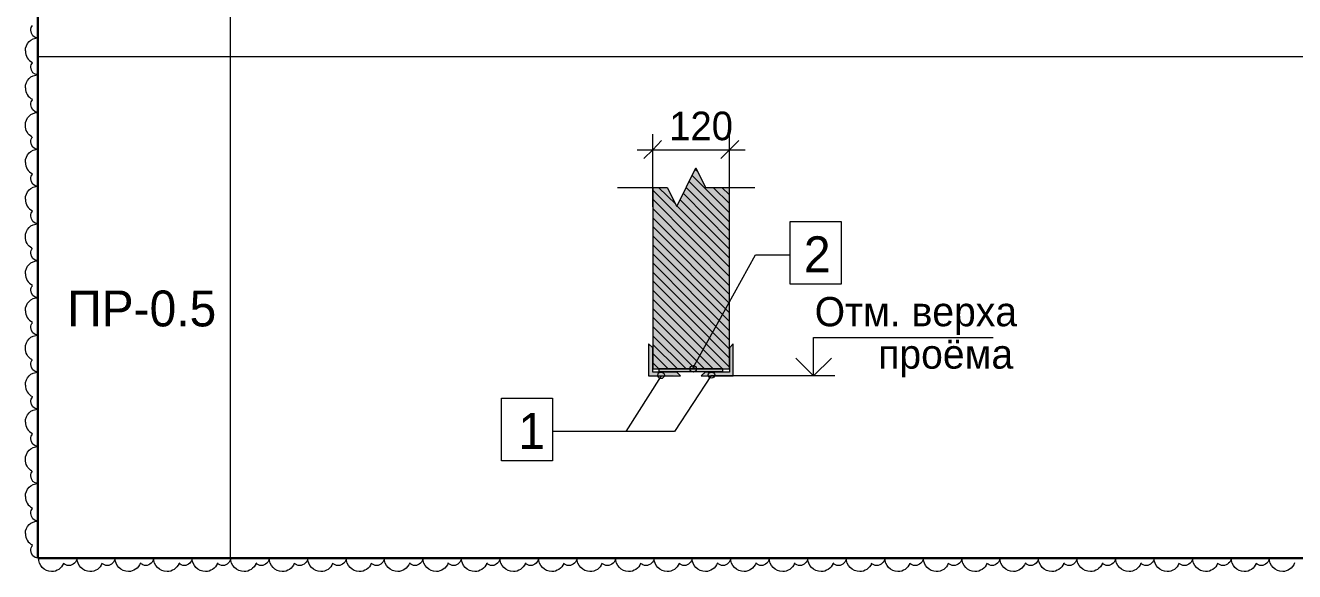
# Model space of a CAD drawing. Header units: millimetres. Extents: x -401725 to 250493, y 305116 to 802890.
# Drawn here: x -375128.088 to -375124.191, y 508964.129 to 508965.804 of the extents above; entities that cross this region are included whole.
import ezdxf

# ---------------------------------------------------------------- set-up
doc = ezdxf.new("R2010")
doc.units = ezdxf.units.MM
doc.layers.add('PDF _Геометрия', color=7, linetype='Continuous', true_color=0x1d1d1d)
doc.layers.add('PDF _Сплошная заливка', color=7, linetype='Continuous', true_color=0xffffff)
doc.layers.add('PDF _Текст', color=7, linetype='Continuous')

msp = doc.modelspace()

# ---------------------------------------------------------------- hatches: boundary and pattern name
at = {"layer": 'PDF _Сплошная заливка', "transparency": 33554559}
for color, points in [(256, [(-375125.9268361729, 508965.3081731132), (-375126.0001665223, 508965.3081731132), (-375126.0001665223, 508965.3115063108), (-375126.0018331212, 508965.3115063108), (-375126.0018331212, 508965.3148395086), (-375126.00349972, 508965.3148395086), (-375126.00349972, 508965.3181727062), (-375126.0051663189, 508965.3181727062), (-375126.0051663189, 508965.321505904), (-375126.0068329177, 508965.321505904), (-375126.0068329177, 508965.3248391016), (-375126.0084995166, 508965.3248391016), (-375126.0084995166, 508965.3281722993), (-375126.0101661154, 508965.3281722993), (-375126.0101661154, 508965.331505497), (-375126.0118327143, 508965.331505497), (-375126.0118327143, 508965.3348386947), (-375126.0134993132, 508965.3348386947), (-375126.0134993132, 508965.3381718925), (-375126.015165912, 508965.3381718925), (-375126.015165912, 508965.3415050901), (-375126.0168325108, 508965.3415050901), (-375126.0168325108, 508965.3448382879), (-375126.0184991097, 508965.3448382879), (-375126.0184991097, 508965.3481714855), (-375126.0201657086, 508965.3481714855), (-375126.0201657086, 508965.3515046833), (-375126.0218323074, 508965.3515046833), (-375126.0218323074, 508965.3548378809), (-375126.0234989062, 508965.3548378809), (-375126.0234989062, 508965.3581710786), (-375126.0251655051, 508965.3581710786), (-375126.0251655051, 508965.3615042763), (-375126.026832104, 508965.3615042763), (-375126.026832104, 508965.364837474), (-375126.0284987028, 508965.364837474), (-375126.0284987028, 508965.3681706717), (-375126.0301653016, 508965.3681706717), (-375126.0318319005, 508965.364837474), (-375126.0884962614, 508965.2515087522), (-375126.0884962614, 508965.2531753511), (-375126.0901628602, 508965.2531753511), (-375126.0901628602, 508965.2565085488), (-375126.0918294591, 508965.2565085488), (-375126.0918294591, 508965.2598417465), (-375126.0934960579, 508965.2598417465), (-375126.0934960579, 508965.2631749442), (-375126.0951626568, 508965.2631749442), (-375126.0951626568, 508965.2665081419), (-375126.0968292556, 508965.2665081419), (-375126.0968292556, 508965.2698413396), (-375126.0984958545, 508965.2698413396), (-375126.0984958545, 508965.2731745373), (-375126.1001624533, 508965.2731745373), (-375126.1001624533, 508965.276507735), (-375126.1018290522, 508965.276507735), (-375126.1018290522, 508965.2798409327), (-375126.103495651, 508965.2798409327), (-375126.103495651, 508965.2831741304), (-375126.1051622499, 508965.2831741304), (-375126.1051622499, 508965.2865073281), (-375126.1068288487, 508965.2865073281), (-375126.1068288487, 508965.2898405258), (-375126.1084954476, 508965.2898405258), (-375126.1084954476, 508965.2931737235), (-375126.1101620464, 508965.2931737235), (-375126.1101620464, 508965.2965069212), (-375126.1118286453, 508965.2965069212), (-375126.1118286453, 508965.2998401189), (-375126.1134952441, 508965.2998401189), (-375126.1134952441, 508965.3031733166), (-375126.115161843, 508965.3031733166), (-375126.115161843, 508965.3065065143), (-375126.1168284419, 508965.3081731132), (-375126.1618266108, 508965.3081731132), (-375126.1618266108, 508964.7515290973), (-375125.9268361729, 508964.7515290973)]), (7, [(-375126.1618266108, 508964.8181930513), (-375126.1718262039, 508964.8281926444), (-375126.1751594016, 508964.8281926444), (-375126.1751594016, 508964.7298633123), (-375126.0768300694, 508964.7315299111), (-375126.0868296626, 508964.7415295042), (-375126.1618266108, 508964.7415295042)]), (7, [(-375126.0134993132, 508964.7315299111), (-375125.915169981, 508964.7298633123), (-375125.915169981, 508964.8281926444), (-375125.9168365799, 508964.8281926444), (-375125.9185031787, 508964.8265260456), (-375125.9268361729, 508964.8181930513), (-375125.9268361729, 508964.7415295042), (-375126.00349972, 508964.7415295042)])]:
    msp.add_hatch(color=color, dxfattribs=at).paths.add_polyline_path(points)

# ---------------------------------------------------------------- linework, layer by layer
at = {"layer": 'PDF _Геометрия', "color": 7, "lineweight": 30}
for points in [[(-375128.049727917, 508964.1705964801), (-375128.049727917, 508967.7337848211), (-375128.049727917, 508967.2454713581)], [(-375121.5530619624, 508964.1704506739), (-375128.049464279, 508964.1704506739)]]:
    msp.add_lwpolyline(points, dxfattribs=at)
at = {"layer": 'PDF _Геометрия', "color": 7, "lineweight": 9}
for points in [[(-375127.4597273405, 508967.245451013), (-375127.4597273405, 508965.7071802746)], [(-375121.5530619624, 508965.707117544), (-375122.5380218826, 508965.707117544), (-375123.3246565397, 508965.707117544), (-375124.1129577957, 508965.707117544), (-375127.4594882861, 508965.707117544), (-375128.049464279, 508965.707117544)], [(-375127.4597273405, 508965.707117544), (-375127.4597273405, 508964.1705134045)], [(-375126.1347286968, 508965.4504494532), (-375126.1613942784, 508965.4221172727), (-375126.1897264589, 508965.3954516912)], [(-375126.1613942784, 508965.2471243935), (-375126.1613942784, 508965.4221172727), (-375126.1613942784, 508965.4704486394)], [(-375125.8980623353, 508965.4504494532), (-375125.9263945158, 508965.4221172727), (-375125.9530600974, 508965.3954516912)], [(-375125.9263945158, 508965.2471243935), (-375125.9263945158, 508965.4221172727), (-375125.9263945158, 508965.4704486394)], [(-375126.2097273405, 508965.4221172727), (-375125.8780741694, 508965.4221172727)], [(-375126.1180610129, 508965.3071168659), (-375126.0880622336, 508965.2487859061), (-375126.0297312739, 508965.3671144245), (-375125.9997324946, 508965.3071168659), (-375125.8480719992, 508965.3071168659)], [(-375126.0230614876, 508965.3537850245), (-375126.0313944819, 508965.3621180187)], [(-375125.9263945158, 508965.2004511486), (-375126.0497228306, 508965.3254460624)], [(-375125.9263945158, 508965.2287850245), (-375126.0413898364, 508965.3437803451)], [(-375126.2697274422, 508965.3071168659), (-375126.1180669469, 508965.3071168659)], [(-375126.1613942784, 508965.3071168659), (-375126.1613942784, 508964.75047285), (-375125.9264038406, 508964.75047285), (-375125.9264038406, 508965.3071168659)], [(-375125.9263945158, 508965.0621183578), (-375126.1613849536, 508965.2987753945)], [(-375126.0913945836, 508965.2554506061), (-375126.1447257468, 508965.3071151704)], [(-375125.9263945158, 508965.1454516912), (-375126.068055418, 508965.2887791923)], [(-375125.9263945158, 508965.1737838716), (-375126.0597224238, 508965.3071117796)], [(-375125.9263945158, 508965.257117205), (-375125.9763924812, 508965.3071151704)], [(-375125.9263945158, 508965.2837844819), (-375125.9497268997, 508965.3071168659)], [(-375125.9263945158, 508965.0337844819), (-375126.1613849536, 508965.2704415186)], [(-375125.9263945158, 508965.0054506061), (-375126.1613849536, 508965.2421076428)], [(-375125.9263945158, 508965.0904505383), (-375126.0880546042, 508965.2504440278)], [(-375125.9263945158, 508965.1171178153), (-375126.0780550111, 508965.2687783106)], [(-375125.9263945158, 508964.9787850245), (-375126.1613849536, 508965.2137754623)], [(-375125.9263945158, 508964.9504511486), (-375126.1613849536, 508965.1871081853)], [(-375125.9263945158, 508964.9221172727), (-375126.1613849536, 508965.1587743094)], [(-375125.9263945158, 508964.8954516912), (-375126.1613849536, 508965.130442129)], [(-375125.9263945158, 508964.8671178153), (-375126.1613849536, 508965.1037748519)], [(-375126.0397274761, 508964.7504508095), (-375125.8464020095, 508965.100436568)], [(-375125.8463943801, 508965.1004518268), (-375125.7397320538, 508965.1004518268)], [(-375125.9263945158, 508964.8387839394), (-375126.1613849536, 508965.0754409761)], [(-375125.9263945158, 508964.810451759), (-375126.1613849536, 508965.0471087957)], [(-375125.9263945158, 508964.7837844819), (-375126.1613849536, 508965.0204415186)], [(-375125.9263945158, 508964.7554506061), (-375126.1613849536, 508964.9921076428)], [(-375125.9763941767, 508964.7504508095), (-375126.161386649, 508964.9354432819)], [(-375125.9480611485, 508964.7504508095), (-375126.1613858013, 508964.9637754623)], [(-375126.003060606, 508964.7504508095), (-375126.1613874967, 508964.9087777003)], [(-375126.05972751, 508964.7504508095), (-375126.1613900398, 508964.8521133394)], [(-375126.0313944819, 508964.7504508095), (-375126.1613891922, 508964.8804455198)], [(-375126.0863939393, 508964.7504508095), (-375126.1613908876, 508964.8254477578)], [(-375125.6680606738, 508964.8471186291), (-375125.1164164545, 508964.8471186291)], [(-375125.6680606738, 508964.7287850245), (-375125.6680606738, 508964.8471135428)], [(-375126.1147278152, 508964.7504508095), (-375126.161392583, 508964.7971155773)], [(-375125.6130629118, 508964.7837827865), (-375125.6680606738, 508964.7287850245), (-375125.7230584358, 508964.7837827865)], [(-375126.1430608433, 508964.7504508095), (-375126.1613934307, 508964.7687833969)], [(-375126.1363944479, 508964.7287850245), (-375126.2447233732, 508964.5587919418)], [(-375125.9830614198, 508964.7304516233), (-375126.0947235427, 508964.5587919418)], [(-375125.6030607756, 508964.7287850245), (-375125.9830453133, 508964.7287850245)], [(-375126.2447276118, 508964.5587851601), (-375126.4697184565, 508964.5587851601)], [(-375126.0947277813, 508964.5587851601), (-375126.4697125225, 508964.5587851601)]]:
    msp.add_lwpolyline(points, dxfattribs=at)
at = {"layer": 'PDF _Геометрия', "color": 1, "lineweight": 9}
for points in [[(-375128.0480621658, 508965.7654485038), (-375128.0480621658, 508965.7654485038)], [(-375128.0480621658, 508965.6521146957), (-375128.0480621658, 508965.6521146957)], [(-375128.0480621658, 508965.5371142888), (-375128.0480621658, 508965.5371142888)], [(-375128.0480621658, 508965.4237804807), (-375128.0480621658, 508965.4237804807)], [(-375128.0480621658, 508965.3104483681), (-375128.0480621658, 508965.3104483681)], [(-375128.0480621658, 508965.1954479612), (-375128.0480621658, 508965.1954479612)], [(-375128.0480621658, 508965.0821141532), (-375128.0480621658, 508965.0821141532)], [(-375128.0480621658, 508964.9687820405), (-375128.0480621658, 508964.9687820405)], [(-375128.0480621658, 508964.8537816337), (-375128.0480621658, 508964.8537816337)], [(-375128.0480621658, 508964.7404478256), (-375128.0480621658, 508964.7404478256)], [(-375128.0480621658, 508964.627115713), (-375128.0480621658, 508964.627115713)], [(-375128.0480621658, 508964.512115306), (-375128.0480621658, 508964.512115306)], [(-375128.0480621658, 508964.398781498), (-375128.0480621658, 508964.398781498)], [(-375128.0480621658, 508964.2837810911), (-375128.0480621658, 508964.2837810911)]]:
    msp.add_lwpolyline(points, dxfattribs=at)
at = {"layer": 'PDF _Геометрия', "color": 7, "lineweight": 9}
for points in [[(-375125.7397278152, 508965.2021177475), (-375125.5830675233, 508965.2021177475), (-375125.5830675233, 508965.0104588798), (-375125.7397278152, 508965.0104588798)], [(-375126.174727917, 508964.7287850245), (-375126.0763985848, 508964.7287850245), (-375126.0880647767, 508964.7404512165), (-375126.1613951261, 508964.7404512165), (-375126.1613951261, 508964.8154481647), (-375126.174727917, 508964.8271143566)], [(-375125.9147274761, 508964.7287850245), (-375125.9147274761, 508964.8271143566), (-375125.9263936681, 508964.8154481647), (-375125.9263936681, 508964.7404512165), (-375126.0013906163, 508964.7404512165), (-375126.0130568083, 508964.7287850245)], [(-375126.1430608433, 508964.7504508095), (-375126.1430608433, 508964.7421178153), (-375125.9464021791, 508964.7421178153), (-375125.9464021791, 508964.7504508095)], [(-375126.6263940071, 508964.6604510808), (-375126.4697337153, 508964.6604510808), (-375126.4697337153, 508964.4687922131), (-375126.6263940071, 508964.4687922131)]]:
    msp.add_lwpolyline(points, close=True, dxfattribs=at)
at = {"layer": 'PDF _Геометрия', "color": 1, "lineweight": 9}
for centre, radius, end in [((-375128.0491918587, 508965.7253063306), 0.03886894545817797, 243.7309339248106), ((-375128.0491918587, 508965.6119725225), 0.03886894545889496, 243.7309339248106), ((-375128.0491918587, 508965.3836383076), 0.03886894545853019, 243.7309339248106), ((-375128.0491918587, 508965.270306195), 0.03886894545821254, 243.7309339278012), ((-375128.0491918587, 508965.04197198), 0.03886894545784858, 243.7309339278012), ((-375128.0491918587, 508964.9286398674), 0.03886894545873585, 243.7309339248106), ((-375128.0491918587, 508964.7003056524), 0.03886894545776584, 243.7309339278012), ((-375128.0491918587, 508964.5869735398), 0.03886894545805503, 243.7309339248106), ((-375128.0491918587, 508964.3586393248), 0.03886894545828916, 243.7309339248106), ((-375128.0491918587, 508964.2453055168), 0.0388689454582254, 243.7309339248106)]:
    msp.add_arc(centre, radius, 179.7880262430683, end, dxfattribs=at)
for points in [[(-375128.0713945497, 508965.7887808877), (-375128.0713945497, 508965.7937806842), (-375128.0697279508, 508965.8004470796), (-375128.0663947531, 508965.8037802773)], [(-375128.0497287646, 508965.7654485038), (-375128.0613949566, 508965.7654485038), (-375128.0713945497, 508965.7754480969), (-375128.0713945497, 508965.7887808877)], [(-375128.0880605382, 508965.7254501313), (-375128.0880605382, 508965.7487825153), (-375128.0713945497, 508965.7654485038), (-375128.0480621658, 508965.7654485038)], [(-375128.0480621658, 508965.7654485038), (-375128.0497287646, 508965.7654485038), (-375128.0497287646, 508965.7654485038), (-375128.0497287646, 508965.7654485038)], [(-375128.0713945497, 508965.6754470796), (-375128.0713945497, 508965.6804468762), (-375128.0697279508, 508965.6854466727), (-375128.0663947531, 508965.6887798704)], [(-375128.0497287646, 508965.6521146957), (-375128.0613949566, 508965.6521146957), (-375128.0713945497, 508965.6621142888), (-375128.0713945497, 508965.6754470796)], [(-375128.0880605382, 508965.6121163233), (-375128.0880605382, 508965.6354487072), (-375128.0713945497, 508965.6521146957), (-375128.0480621658, 508965.6521146957)], [(-375128.0480621658, 508965.6521146957), (-375128.0497287646, 508965.6521146957), (-375128.0497287646, 508965.6521146957), (-375128.0497287646, 508965.6521146957)], [(-375128.0713945497, 508965.5604466727), (-375128.0713945497, 508965.5671130681), (-375128.0697279508, 508965.5721128646), (-375128.0663947531, 508965.5754460624)], [(-375128.0497287646, 508965.5371142888), (-375128.0613949566, 508965.5371142888), (-375128.0713945497, 508965.5487804807), (-375128.0713945497, 508965.5604466727)], [(-375128.0880605382, 508965.4971159164), (-375128.0880605382, 508965.5204483003), (-375128.0713945497, 508965.5371142888), (-375128.0480621658, 508965.5371142888)], [(-375128.0480621658, 508965.5371142888), (-375128.0497287646, 508965.5371142888), (-375128.0497287646, 508965.5371142888), (-375128.0497287646, 508965.5371142888)], [(-375128.068061352, 508965.4621173406), (-375128.0813941428, 508965.468783736), (-375128.0880605382, 508965.4837831256), (-375128.0880605382, 508965.4971159164)], [(-375128.0713945497, 508965.4471128646), (-375128.0713945497, 508965.4521126612), (-375128.0697279508, 508965.4587790566), (-375128.0663947531, 508965.4621122543)], [(-375128.0497287646, 508965.4237804807), (-375128.0613949566, 508965.4237804807), (-375128.0713945497, 508965.4337800739), (-375128.0713945497, 508965.4471128646)], [(-375128.0880605382, 508965.3837821084), (-375128.0880605382, 508965.4071144923), (-375128.0713945497, 508965.4237804807), (-375128.0480621658, 508965.4237804807)], [(-375128.0480621658, 508965.4237804807), (-375128.0497287646, 508965.4237804807), (-375128.0497287646, 508965.4237804807), (-375128.0497287646, 508965.4237804807)], [(-375128.0713945497, 508965.333780752), (-375128.0713945497, 508965.3387805486), (-375128.0697279508, 508965.3437803451), (-375128.0663947531, 508965.3471135428)], [(-375128.0497287646, 508965.3104483681), (-375128.0613949566, 508965.3104483681), (-375128.0713945497, 508965.3204479612), (-375128.0713945497, 508965.333780752)], [(-375128.0880605382, 508965.2704499958), (-375128.0880605382, 508965.2937823797), (-375128.0713945497, 508965.3104483681), (-375128.0480621658, 508965.3104483681)], [(-375128.0480621658, 508965.3104483681), (-375128.0497287646, 508965.3104483681), (-375128.0497287646, 508965.3104483681), (-375128.0497287646, 508965.3104483681)], [(-375128.0713945497, 508965.2187803451), (-375128.0713945497, 508965.2254467405), (-375128.0697279508, 508965.2304465371), (-375128.0663947531, 508965.2337797348)], [(-375128.0497287646, 508965.1954479612), (-375128.0613949566, 508965.1954479612), (-375128.0713945497, 508965.2071141532), (-375128.0713945497, 508965.2187803451)], [(-375128.0880605382, 508965.1554495888), (-375128.0880605382, 508965.1787819727), (-375128.0713945497, 508965.1954479612), (-375128.0480621658, 508965.1954479612)], [(-375128.0480621658, 508965.1954479612), (-375128.0497287646, 508965.1954479612), (-375128.0497287646, 508965.1954479612), (-375128.0497287646, 508965.1954479612)], [(-375128.068061352, 508965.120451013), (-375128.0813941428, 508965.1271174084), (-375128.0880605382, 508965.142116798), (-375128.0880605382, 508965.1554495888)], [(-375128.0713945497, 508965.1054465371), (-375128.0713945497, 508965.1104463337), (-375128.0697279508, 508965.117112729), (-375128.0663947531, 508965.1204459267)], [(-375128.0497287646, 508965.0821141532), (-375128.0613949566, 508965.0821141532), (-375128.0713945497, 508965.0921137463), (-375128.0713945497, 508965.1054465371)], [(-375128.0880605382, 508965.0421157808), (-375128.0880605382, 508965.0654481647), (-375128.0713945497, 508965.0821141532), (-375128.0480621658, 508965.0821141532)], [(-375128.0480621658, 508965.0821141532), (-375128.0497287646, 508965.0821141532), (-375128.0497287646, 508965.0821141532), (-375128.0497287646, 508965.0821141532)], [(-375128.0713945497, 508964.9921144245), (-375128.0713945497, 508964.997114221), (-375128.0697279508, 508965.0021140176), (-375128.0663947531, 508965.0054472152)], [(-375128.0880605382, 508964.9287836681), (-375128.0880605382, 508964.952116052), (-375128.0713945497, 508964.9687820405), (-375128.0480621658, 508964.9687820405)], [(-375128.0497287646, 508964.9687820405), (-375128.0613949566, 508964.9687820405), (-375128.0713945497, 508964.9787816337), (-375128.0713945497, 508964.9921144245)], [(-375128.0480621658, 508964.9687820405), (-375128.0497287646, 508964.9687820405), (-375128.0497287646, 508964.9687820405), (-375128.0497287646, 508964.9687820405)], [(-375128.0713945497, 508964.8771140176), (-375128.0713945497, 508964.883780413), (-375128.0697279508, 508964.8887802095), (-375128.0663947531, 508964.8921134072)], [(-375128.0880605382, 508964.8137832612), (-375128.0880605382, 508964.8371156452), (-375128.0713945497, 508964.8537816337), (-375128.0480621658, 508964.8537816337)], [(-375128.0497287646, 508964.8537816337), (-375128.0613949566, 508964.8537816337), (-375128.0713945497, 508964.8654478256), (-375128.0713945497, 508964.8771140176)], [(-375128.0480621658, 508964.8537816337), (-375128.0497287646, 508964.8537816337), (-375128.0497287646, 508964.8537816337), (-375128.0497287646, 508964.8537816337)], [(-375128.068061352, 508964.7787846854), (-375128.0813941428, 508964.7854510808), (-375128.0880605382, 508964.8004504705), (-375128.0880605382, 508964.8137832612)], [(-375128.0713945497, 508964.7637802095), (-375128.0713945497, 508964.768780006), (-375128.0697279508, 508964.7754464014), (-375128.0663947531, 508964.7787795991)], [(-375128.0880605382, 508964.7004494532), (-375128.0880605382, 508964.7237818371), (-375128.0713945497, 508964.7404478256), (-375128.0480621658, 508964.7404478256)], [(-375128.0497287646, 508964.7404478256), (-375128.0613949566, 508964.7404478256), (-375128.0713945497, 508964.7504474187), (-375128.0713945497, 508964.7637802095)], [(-375128.0480621658, 508964.7404478256), (-375128.0497287646, 508964.7404478256), (-375128.0497287646, 508964.7404478256), (-375128.0497287646, 508964.7404478256)], [(-375128.0713945497, 508964.6504480969), (-375128.0713945497, 508964.6554478934), (-375128.0697279508, 508964.6604476899), (-375128.0663947531, 508964.6637808877)], [(-375128.0880605382, 508964.5871173406), (-375128.0880605382, 508964.6104497245), (-375128.0713945497, 508964.627115713), (-375128.0480621658, 508964.627115713)], [(-375128.0497287646, 508964.627115713), (-375128.0613949566, 508964.627115713), (-375128.0713945497, 508964.637115306), (-375128.0713945497, 508964.6504480969)], [(-375128.0480621658, 508964.627115713), (-375128.0497287646, 508964.627115713), (-375128.0497287646, 508964.627115713), (-375128.0497287646, 508964.627115713)], [(-375128.0713945497, 508964.5354476899), (-375128.0713945497, 508964.5421140853), (-375128.0697279508, 508964.5471138819), (-375128.0663947531, 508964.5504470796)], [(-375128.0880605382, 508964.4721169337), (-375128.0880605382, 508964.4954493176), (-375128.0713945497, 508964.512115306), (-375128.0480621658, 508964.512115306)], [(-375128.0497287646, 508964.512115306), (-375128.0613949566, 508964.512115306), (-375128.0713945497, 508964.523781498), (-375128.0713945497, 508964.5354476899)], [(-375128.0480621658, 508964.512115306), (-375128.0497287646, 508964.512115306), (-375128.0497287646, 508964.512115306), (-375128.0497287646, 508964.512115306)], [(-375128.068061352, 508964.4371183578), (-375128.0813941428, 508964.4437847532), (-375128.0880605382, 508964.4587841429), (-375128.0880605382, 508964.4721169337)], [(-375128.0713945497, 508964.4221138819), (-375128.0713945497, 508964.4271136785), (-375128.0697279508, 508964.4337800739), (-375128.0663947531, 508964.4371132716)], [(-375128.0497287646, 508964.398781498), (-375128.0613949566, 508964.398781498), (-375128.0713945497, 508964.4087810911), (-375128.0713945497, 508964.4221138819)], [(-375128.0880605382, 508964.3587831256), (-375128.0880605382, 508964.3821155095), (-375128.0713945497, 508964.398781498), (-375128.0480621658, 508964.398781498)], [(-375128.0480621658, 508964.398781498), (-375128.0497287646, 508964.398781498), (-375128.0497287646, 508964.398781498), (-375128.0497287646, 508964.398781498)], [(-375128.0713945497, 508964.307113475), (-375128.0713945497, 508964.3137798704), (-375128.0697279508, 508964.318779667), (-375128.0663947531, 508964.3221128646)], [(-375128.0497287646, 508964.2837810911), (-375128.0613949566, 508964.2837810911), (-375128.0713945497, 508964.2954472831), (-375128.0713945497, 508964.307113475)], [(-375128.0880605382, 508964.2454493176), (-375128.0880605382, 508964.2671151026), (-375128.0713945497, 508964.2837810911), (-375128.0480621658, 508964.2837810911)], [(-375128.0480621658, 508964.2837810911), (-375128.0497287646, 508964.2837810911), (-375128.0497287646, 508964.2837810911), (-375128.0497287646, 508964.2837810911)], [(-375128.0713809863, 508964.1937830578), (-375128.0713809863, 508964.1987828544), (-375128.0697143875, 508964.2054492498), (-375128.0663811897, 508964.2087824474)], [(-375128.0497152013, 508964.1704506739), (-375128.0613813932, 508964.1704506739), (-375128.0713809863, 508964.180450267), (-375128.0713809863, 508964.1937830578)], [(-375128.0480486024, 508964.1704506739), (-375128.0497152013, 508964.1704506739), (-375128.0497152013, 508964.1704506739), (-375128.0497152013, 508964.1704506739)], [(-375128.00805023, 508964.1287857026), (-375128.0297160151, 508964.1287857026), (-375128.0480486024, 508964.1487848889), (-375128.0480486024, 508964.1704506739)], [(-375127.9713850553, 508964.1537846854), (-375127.9763848518, 508964.1387852958), (-375127.9913842415, 508964.1287857026), (-375128.00805023, 508964.1287857026)], [(-375127.9547190669, 508964.14711829), (-375127.9613854622, 508964.14711829), (-375127.9663852588, 508964.1504514877), (-375127.9713850553, 508964.1537846854)], [(-375127.9297200841, 508964.1704506739), (-375127.9297200841, 508964.1587844819), (-375127.941386276, 508964.14711829), (-375127.9547190669, 508964.14711829)], [(-375127.8897217117, 508964.1287857026), (-375127.9113874967, 508964.1287857026), (-375127.9297200841, 508964.1487848889), (-375127.9297200841, 508964.1704506739)], [(-375127.853056537, 508964.1537846854), (-375127.8580563336, 508964.1387852958), (-375127.8730557232, 508964.1287857026), (-375127.8897217117, 508964.1287857026)], [(-375127.8363905485, 508964.14711829), (-375127.8430569439, 508964.14711829), (-375127.8480567404, 508964.1504514877), (-375127.853056537, 508964.1537846854)], [(-375127.8130581646, 508964.1704506739), (-375127.8130581646, 508964.1587844819), (-375127.8247243565, 508964.14711829), (-375127.8363905485, 508964.14711829)], [(-375127.7713931933, 508964.1287857026), (-375127.7947255772, 508964.1287857026), (-375127.8130581646, 508964.1487848889), (-375127.8130581646, 508964.1704506739)], [(-375127.7347280186, 508964.1554512843), (-375127.741394414, 508964.1387852958), (-375127.7563938037, 508964.1287857026), (-375127.7713931933, 508964.1287857026)], [(-375127.7180569439, 508964.14711829), (-375127.7247233393, 508964.14711829), (-375127.7297231358, 508964.1504514877), (-375127.7347229324, 508964.1537846854)], [(-375127.69472456, 508964.1704506739), (-375127.69472456, 508964.1587844819), (-375127.7063907519, 508964.14711829), (-375127.7180569439, 508964.14711829)], [(-375127.6530595887, 508964.1287857026), (-375127.6763919726, 508964.1287857026), (-375127.69472456, 508964.1487848889), (-375127.69472456, 508964.1704506739)], [(-375127.616394414, 508964.1537846854), (-375127.6230608094, 508964.1387852958), (-375127.6380601991, 508964.1287857026), (-375127.6530595887, 508964.1287857026)], [(-375127.5997233393, 508964.14711829), (-375127.6063897347, 508964.14711829), (-375127.6130561301, 508964.1504514877), (-375127.6163893278, 508964.1554512843)], [(-375127.5763909554, 508964.1704506739), (-375127.5763909554, 508964.1587844819), (-375127.5880571473, 508964.14711829), (-375127.5997233393, 508964.14711829)], [(-375127.5347259842, 508964.1287857026), (-375127.558058368, 508964.1287857026), (-375127.5763909554, 508964.1487848889), (-375127.5763909554, 508964.1704506739)], [(-375127.4980608094, 508964.1537846854), (-375127.5047272049, 508964.1387852958), (-375127.5197265945, 508964.1287857026), (-375127.5347259842, 508964.1287857026)], [(-375127.4813897347, 508964.14711829), (-375127.4880561301, 508964.14711829), (-375127.4947225255, 508964.1504514877), (-375127.4980557232, 508964.1554512843)], [(-375127.4580573508, 508964.1704506739), (-375127.4580573508, 508964.1587844819), (-375127.4697235427, 508964.14711829), (-375127.4813897347, 508964.14711829)], [(-375127.4163923796, 508964.1287857026), (-375127.4397247634, 508964.1287857026), (-375127.4580573508, 508964.1487848889), (-375127.4580573508, 508964.1704506739)], [(-375127.3797272049, 508964.1537846854), (-375127.3863936003, 508964.1387852958), (-375127.4013929899, 508964.1287857026), (-375127.4163923796, 508964.1287857026)], [(-375127.3630425667, 508964.14711829), (-375127.3697089621, 508964.14711829), (-375127.3763753575, 508964.1504514877), (-375127.3797085552, 508964.1554512843)], [(-375127.3397101828, 508964.1704506739), (-375127.3397101828, 508964.1587844819), (-375127.3513763748, 508964.14711829), (-375127.3630425667, 508964.14711829)], [(-375127.2997118104, 508964.1287857026), (-375127.3213775955, 508964.1287857026), (-375127.3397101828, 508964.1487848889), (-375127.3397101828, 508964.1704506739)], [(-375127.2630466357, 508964.1537846854), (-375127.2680464323, 508964.1387852958), (-375127.2830458219, 508964.1287857026), (-375127.2997118104, 508964.1287857026)], [(-375127.2463806472, 508964.14711829), (-375127.2530470426, 508964.14711829), (-375127.2580468392, 508964.1504514877), (-375127.2630466357, 508964.1537846854)], [(-375127.2213816645, 508964.1704506739), (-375127.2213816645, 508964.1587844819), (-375127.2330478564, 508964.14711829), (-375127.2463806472, 508964.14711829)], [(-375127.1813832921, 508964.1287857026), (-375127.2030490771, 508964.1287857026), (-375127.2213816645, 508964.1487848889), (-375127.2213816645, 508964.1704506739)], [(-375127.1447181174, 508964.1537846854), (-375127.1497179139, 508964.1387852958), (-375127.1647173036, 508964.1287857026), (-375127.1813832921, 508964.1287857026)], [(-375127.1280521289, 508964.14711829), (-375127.1347185243, 508964.14711829), (-375127.1397183209, 508964.1504514877), (-375127.1447181174, 508964.1537846854)], [(-375127.1030531462, 508964.1704506739), (-375127.1030531462, 508964.1587844819), (-375127.1147193381, 508964.14711829), (-375127.1280521289, 508964.14711829)], [(-375127.0630547737, 508964.1287857026), (-375127.0847205588, 508964.1287857026), (-375127.1030531462, 508964.1487848889), (-375127.1030531462, 508964.1704506739)], [(-375127.0263895991, 508964.1537846854), (-375127.0313893956, 508964.1387852958), (-375127.0463887852, 508964.1287857026), (-375127.0630547737, 508964.1287857026)], [(-375127.0097236105, 508964.14711829), (-375127.0163900059, 508964.14711829), (-375127.0213898025, 508964.1504514877), (-375127.0263895991, 508964.1537846854)], [(-375126.9863912266, 508964.1704506739), (-375126.9863912266, 508964.1587844819), (-375126.9980574186, 508964.14711829), (-375127.0097236105, 508964.14711829)], [(-375126.9447262554, 508964.1287857026), (-375126.9680586393, 508964.1287857026), (-375126.9863912266, 508964.1487848889), (-375126.9863912266, 508964.1704506739)], [(-375126.9080610807, 508964.1554512843), (-375126.9147274761, 508964.1387852958), (-375126.9297268658, 508964.1287857026), (-375126.9447262554, 508964.1287857026)], [(-375126.8913900059, 508964.14711829), (-375126.8980564013, 508964.14711829), (-375126.9030561979, 508964.1504514877), (-375126.9080559944, 508964.1537846854)], [(-375126.8680576221, 508964.1704506739), (-375126.8680576221, 508964.1587844819), (-375126.879723814, 508964.14711829), (-375126.8913900059, 508964.14711829)], [(-375126.8263926508, 508964.1287857026), (-375126.8497250347, 508964.1287857026), (-375126.8680576221, 508964.1487848889), (-375126.8680576221, 508964.1704506739)], [(-375126.7897274761, 508964.1554512843), (-375126.7963938715, 508964.1387852958), (-375126.8113932612, 508964.1287857026), (-375126.8263926508, 508964.1287857026)], [(-375126.7730564013, 508964.14711829), (-375126.7797227968, 508964.14711829), (-375126.7847225933, 508964.1504514877), (-375126.7897223898, 508964.1537846854)], [(-375126.7497240175, 508964.1704506739), (-375126.7497240175, 508964.1587844819), (-375126.7613902094, 508964.14711829), (-375126.7730564013, 508964.14711829)], [(-375126.7080590462, 508964.1287857026), (-375126.7313914301, 508964.1287857026), (-375126.7497240175, 508964.1487848889), (-375126.7497240175, 508964.1704506739)], [(-375126.6713938715, 508964.1537846854), (-375126.6780602669, 508964.1387852958), (-375126.6930596565, 508964.1287857026), (-375126.7080590462, 508964.1287857026)], [(-375126.6547236445, 508964.14711829), (-375126.6613900398, 508964.14711829), (-375126.6680564352, 508964.1504514877), (-375126.671389633, 508964.1554512843)], [(-375126.6313912605, 508964.1704506739), (-375126.6313912605, 508964.1587844819), (-375126.6430574525, 508964.14711829), (-375126.6547236445, 508964.14711829)], [(-375126.5897262893, 508964.1287857026), (-375126.6130586732, 508964.1287857026), (-375126.6313912605, 508964.1487848889), (-375126.6313912605, 508964.1704506739)], [(-375126.5530611146, 508964.1537846854), (-375126.55972751, 508964.1387852958), (-375126.5747268997, 508964.1287857026), (-375126.5897262893, 508964.1287857026)], [(-375126.5363900398, 508964.14711829), (-375126.5430564352, 508964.14711829), (-375126.5497228306, 508964.1504514877), (-375126.5530560284, 508964.1554512843)], [(-375126.5130576559, 508964.1704506739), (-375126.5130576559, 508964.1587844819), (-375126.5247238479, 508964.14711829), (-375126.5363900398, 508964.14711829)], [(-375126.4713926847, 508964.1287857026), (-375126.4947250686, 508964.1287857026), (-375126.5130576559, 508964.1487848889), (-375126.5130576559, 508964.1704506739)], [(-375126.43472751, 508964.1537846854), (-375126.4413939054, 508964.1387852958), (-375126.4563932951, 508964.1287857026), (-375126.4713926847, 508964.1287857026)], [(-375126.419708623, 508964.14711829), (-375126.4263750184, 508964.14711829), (-375126.431374815, 508964.1504514877), (-375126.4363746115, 508964.1537846854)], [(-375126.3947096403, 508964.1704506739), (-375126.3947096403, 508964.1587844819), (-375126.4063758322, 508964.14711829), (-375126.419708623, 508964.14711829)], [(-375126.3547112679, 508964.1287857026), (-375126.3763770529, 508964.1287857026), (-375126.3947096403, 508964.1487848889), (-375126.3947096403, 508964.1704506739)], [(-375126.3180460932, 508964.1537846854), (-375126.3230458897, 508964.1387852958), (-375126.3380452794, 508964.1287857026), (-375126.3547112679, 508964.1287857026)], [(-375126.3013801047, 508964.14711829), (-375126.3080465001, 508964.14711829), (-375126.3130462967, 508964.1504514877), (-375126.3180460932, 508964.1537846854)], [(-375126.2763811219, 508964.1704506739), (-375126.2763811219, 508964.1587844819), (-375126.2880473139, 508964.14711829), (-375126.3013801047, 508964.14711829)], [(-375126.2363827496, 508964.1287857026), (-375126.2580485346, 508964.1287857026), (-375126.2763811219, 508964.1487848889), (-375126.2763811219, 508964.1704506739)], [(-375126.1997175749, 508964.1537846854), (-375126.2047173714, 508964.1387852958), (-375126.219716761, 508964.1287857026), (-375126.2363827496, 508964.1287857026)], [(-375126.1830515864, 508964.14711829), (-375126.1897179817, 508964.14711829), (-375126.1947177783, 508964.1504514877), (-375126.1997175749, 508964.1537846854)], [(-375126.1580526036, 508964.1704506739), (-375126.1580526036, 508964.1587844819), (-375126.1697187956, 508964.14711829), (-375126.1830515864, 508964.14711829)], [(-375126.1180542312, 508964.1287857026), (-375126.1397200163, 508964.1287857026), (-375126.1580526036, 508964.1487848889), (-375126.1580526036, 508964.1704506739)], [(-375126.0813890565, 508964.1537846854), (-375126.0863888531, 508964.1387852958), (-375126.1013882427, 508964.1287857026), (-375126.1180542312, 508964.1287857026)], [(-375126.064723068, 508964.14711829), (-375126.0713894634, 508964.14711829), (-375126.0763892599, 508964.1504514877), (-375126.0813890565, 508964.1537846854)], [(-375126.0413906841, 508964.1704506739), (-375126.0413906841, 508964.1587844819), (-375126.0530568761, 508964.14711829), (-375126.064723068, 508964.14711829)], [(-375125.9997257129, 508964.1287857026), (-375126.0230580968, 508964.1287857026), (-375126.0413906841, 508964.1487848889), (-375126.0413906841, 508964.1704506739)], [(-375125.9630605382, 508964.1554512843), (-375125.9697269336, 508964.1387852958), (-375125.9847263232, 508964.1287857026), (-375125.9997257129, 508964.1287857026)], [(-375125.9463903111, 508964.14711829), (-375125.9530567065, 508964.14711829), (-375125.9580565031, 508964.1504514877), (-375125.9630562996, 508964.1537846854)], [(-375125.9230579272, 508964.1704506739), (-375125.9230579272, 508964.1587844819), (-375125.9347241192, 508964.14711829), (-375125.9463903111, 508964.14711829)], [(-375125.881392956, 508964.1287857026), (-375125.9047253399, 508964.1287857026), (-375125.9230579272, 508964.1487848889), (-375125.9230579272, 508964.1704506739)], [(-375125.8447277813, 508964.1554512843), (-375125.8513941767, 508964.1387852958), (-375125.8663935664, 508964.1287857026), (-375125.881392956, 508964.1287857026)], [(-375125.8280567065, 508964.14711829), (-375125.8347231019, 508964.14711829), (-375125.8397228985, 508964.1504514877), (-375125.844722695, 508964.1537846854)], [(-375125.8047243226, 508964.1704506739), (-375125.8047243226, 508964.1587844819), (-375125.8163905146, 508964.14711829), (-375125.8280567065, 508964.14711829)], [(-375125.7630593514, 508964.1287857026), (-375125.7863917353, 508964.1287857026), (-375125.8047243226, 508964.1487848889), (-375125.8047243226, 508964.1704506739)], [(-375125.7263941767, 508964.1537846854), (-375125.7330605721, 508964.1387852958), (-375125.7480599617, 508964.1287857026), (-375125.7630593514, 508964.1287857026)], [(-375125.7097239497, 508964.14711829), (-375125.716390345, 508964.14711829), (-375125.7230567404, 508964.1504514877), (-375125.7263899382, 508964.1554512843)], [(-375125.6863915657, 508964.1704506739), (-375125.6863915657, 508964.1587844819), (-375125.6980577577, 508964.14711829), (-375125.7097239497, 508964.14711829)], [(-375125.6447265945, 508964.1287857026), (-375125.6680589784, 508964.1287857026), (-375125.6863915657, 508964.1487848889), (-375125.6863915657, 508964.1704506739)], [(-375125.6080614198, 508964.1537846854), (-375125.6147278152, 508964.1387852958), (-375125.6297272049, 508964.1287857026), (-375125.6447265945, 508964.1287857026)], [(-375125.591390345, 508964.14711829), (-375125.5980567404, 508964.14711829), (-375125.6047231358, 508964.1504514877), (-375125.6080563336, 508964.1554512843)], [(-375125.5680579611, 508964.1704506739), (-375125.5680579611, 508964.1587844819), (-375125.5797241531, 508964.14711829), (-375125.591390345, 508964.14711829)], [(-375125.5263929899, 508964.1287857026), (-375125.5497253738, 508964.1287857026), (-375125.5680579611, 508964.1487848889), (-375125.5680579611, 508964.1704506739)], [(-375125.4897278152, 508964.1537846854), (-375125.4963942106, 508964.1387852958), (-375125.5113936003, 508964.1287857026), (-375125.5263929899, 508964.1287857026)], [(-375125.4747089282, 508964.14711829), (-375125.4813753236, 508964.14711829), (-375125.4863751202, 508964.1504514877), (-375125.4913749167, 508964.1537846854)], [(-375125.4497099455, 508964.1704506739), (-375125.4497099455, 508964.1587844819), (-375125.4613761374, 508964.14711829), (-375125.4747089282, 508964.14711829)], [(-375125.409711573, 508964.1287857026), (-375125.4313773581, 508964.1287857026), (-375125.4497099455, 508964.1487848889), (-375125.4497099455, 508964.1704506739)], [(-375125.3730463984, 508964.1537846854), (-375125.3780461949, 508964.1387852958), (-375125.3930455846, 508964.1287857026), (-375125.409711573, 508964.1287857026)], [(-375125.3563804099, 508964.14711829), (-375125.3630468053, 508964.14711829), (-375125.3680466018, 508964.1504514877), (-375125.3730463984, 508964.1537846854)], [(-375125.3313814271, 508964.1704506739), (-375125.3313814271, 508964.1587844819), (-375125.3430476191, 508964.14711829), (-375125.3563804099, 508964.14711829)], [(-375125.2913830547, 508964.1287857026), (-375125.3130488398, 508964.1287857026), (-375125.3313814271, 508964.1487848889), (-375125.3313814271, 508964.1704506739)], [(-375125.25471788, 508964.1537846854), (-375125.2597176766, 508964.1387852958), (-375125.2747170662, 508964.1287857026), (-375125.2913830547, 508964.1287857026)], [(-375125.2380518916, 508964.14711829), (-375125.2447182869, 508964.14711829), (-375125.2497180835, 508964.1504514877), (-375125.25471788, 508964.1537846854)], [(-375125.2130529088, 508964.1704506739), (-375125.2130529088, 508964.1587844819), (-375125.2247191007, 508964.14711829), (-375125.2380518916, 508964.14711829)], [(-375125.1730545364, 508964.1287857026), (-375125.1947203215, 508964.1287857026), (-375125.2130529088, 508964.1487848889), (-375125.2130529088, 508964.1704506739)], [(-375125.1363893617, 508964.1537846854), (-375125.1413891583, 508964.1387852958), (-375125.1563885479, 508964.1287857026), (-375125.1730545364, 508964.1287857026)], [(-375125.1197233732, 508964.14711829), (-375125.1263897686, 508964.14711829), (-375125.1313895651, 508964.1504514877), (-375125.1363893617, 508964.1537846854)], [(-375125.0963909893, 508964.1704506739), (-375125.0963909893, 508964.1587844819), (-375125.1080571812, 508964.14711829), (-375125.1197233732, 508964.14711829)], [(-375125.054726018, 508964.1287857026), (-375125.0780584019, 508964.1287857026), (-375125.0963909893, 508964.1487848889), (-375125.0963909893, 508964.1704506739)], [(-375125.0180608433, 508964.1554512843), (-375125.0247272387, 508964.1387852958), (-375125.0397266284, 508964.1287857026), (-375125.054726018, 508964.1287857026)], [(-375125.0013906163, 508964.14711829), (-375125.0080570117, 508964.14711829), (-375125.0130568083, 508964.1504514877), (-375125.0180566048, 508964.1537846854)], [(-375124.9780582324, 508964.1704506739), (-375124.9780582324, 508964.1587844819), (-375124.9897244244, 508964.14711829), (-375125.0013906163, 508964.14711829)], [(-375124.9363932612, 508964.1287857026), (-375124.9597256451, 508964.1287857026), (-375124.9780582324, 508964.1487848889), (-375124.9780582324, 508964.1704506739)], [(-375124.8997280865, 508964.1537846854), (-375124.9063944819, 508964.1387852958), (-375124.9213938715, 508964.1287857026), (-375124.9363932612, 508964.1287857026)], [(-375124.8830570117, 508964.14711829), (-375124.8897234071, 508964.14711829), (-375124.8963898025, 508964.1504514877), (-375124.8997230002, 508964.1554512843)], [(-375124.8597246278, 508964.1704506739), (-375124.8597246278, 508964.1587844819), (-375124.8713908198, 508964.14711829), (-375124.8830570117, 508964.14711829)], [(-375124.8180596565, 508964.1287857026), (-375124.8413920405, 508964.1287857026), (-375124.8597246278, 508964.1487848889), (-375124.8597246278, 508964.1704506739)], [(-375124.7813944819, 508964.1537846854), (-375124.7880608772, 508964.1387852958), (-375124.8030602669, 508964.1287857026), (-375124.8180596565, 508964.1287857026)], [(-375124.7647234071, 508964.14711829), (-375124.7713898025, 508964.14711829), (-375124.7780561979, 508964.1504514877), (-375124.7813893956, 508964.1554512843)], [(-375124.7413910232, 508964.1704506739), (-375124.7413910232, 508964.1587844819), (-375124.7530572151, 508964.14711829), (-375124.7647234071, 508964.14711829)], [(-375124.6997260519, 508964.1287857026), (-375124.7230584358, 508964.1287857026), (-375124.7413910232, 508964.1487848889), (-375124.7413910232, 508964.1704506739)], [(-375124.6630608772, 508964.1537846854), (-375124.6697272726, 508964.1387852958), (-375124.6847266623, 508964.1287857026), (-375124.6997260519, 508964.1287857026)], [(-375124.6463762391, 508964.14711829), (-375124.6530426345, 508964.14711829), (-375124.6597090299, 508964.1504514877), (-375124.6630422276, 508964.1554512843)], [(-375124.6230438552, 508964.1704506739), (-375124.6230438552, 508964.1587844819), (-375124.6347100472, 508964.14711829), (-375124.6463762391, 508964.14711829)], [(-375124.5830454829, 508964.1287857026), (-375124.6047112679, 508964.1287857026), (-375124.6230438552, 508964.1487848889), (-375124.6230438552, 508964.1704506739)], [(-375124.5463803082, 508964.1537846854), (-375124.5513801047, 508964.1387852958), (-375124.5663794943, 508964.1287857026), (-375124.5830454829, 508964.1287857026)], [(-375124.5297143196, 508964.14711829), (-375124.536380715, 508964.14711829), (-375124.5413805116, 508964.1504514877), (-375124.5463803082, 508964.1537846854)], [(-375124.5047153369, 508964.1704506739), (-375124.5047153369, 508964.1587844819), (-375124.5163815289, 508964.14711829), (-375124.5297143196, 508964.14711829)], [(-375124.4647169645, 508964.1287857026), (-375124.4863827496, 508964.1287857026), (-375124.5047153369, 508964.1487848889), (-375124.5047153369, 508964.1704506739)], [(-375124.4280517898, 508964.1537846854), (-375124.4330515864, 508964.1387852958), (-375124.448050976, 508964.1287857026), (-375124.4647169645, 508964.1287857026)], [(-375124.4113858013, 508964.14711829), (-375124.4180521967, 508964.14711829), (-375124.4230519932, 508964.1504514877), (-375124.4280517898, 508964.1537846854)], [(-375124.3863868185, 508964.1704506739), (-375124.3863868185, 508964.1587844819), (-375124.3980530105, 508964.14711829), (-375124.4113858013, 508964.14711829)], [(-375124.3463884462, 508964.1287857026), (-375124.3680542312, 508964.1287857026), (-375124.3863868185, 508964.1487848889), (-375124.3863868185, 508964.1704506739)], [(-375124.3097232715, 508964.1537846854), (-375124.314723068, 508964.1387852958), (-375124.3297224577, 508964.1287857026), (-375124.3463884462, 508964.1287857026)], [(-375124.293057283, 508964.14711829), (-375124.2997236784, 508964.14711829), (-375124.3047234749, 508964.1504514877), (-375124.3097232715, 508964.1537846854)], [(-375124.2697248991, 508964.1704506739), (-375124.2697248991, 508964.1587844819), (-375124.281391091, 508964.14711829), (-375124.293057283, 508964.14711829)], [(-375124.2280599278, 508964.1287857026), (-375124.2513923117, 508964.1287857026), (-375124.2697248991, 508964.1487848889), (-375124.2697248991, 508964.1704506739)], [(-375124.1913947531, 508964.1554512843), (-375124.1980611485, 508964.1387852958), (-375124.2130605382, 508964.1287857026), (-375124.2280599278, 508964.1287857026)]]:
    msp.add_open_spline(points, degree=3, dxfattribs=at)
at = {"layer": 'PDF _Геометрия', "color": 7, "lineweight": 5}
for points in [[(-375126.1463931933, 508964.7304516233), (-375126.1463931933, 508964.7371180187), (-375126.1430599957, 508964.7404512165), (-375126.1363936003, 508964.7404512165)], [(-375126.1363936003, 508964.7404512165), (-375126.1313938037, 508964.7404512165), (-375126.1263940071, 508964.7371180187), (-375126.1263940071, 508964.7304516233)], [(-375126.0480604704, 508964.7504508095), (-375126.0480604704, 508964.757117205), (-375126.0447272726, 508964.7604504026), (-375126.0380608772, 508964.7604504026)], [(-375126.0380608772, 508964.7404512165), (-375126.0447272726, 508964.7404512165), (-375126.0480604704, 508964.745451013), (-375126.0480604704, 508964.7504508095)], [(-375126.0380608772, 508964.7604504026), (-375126.0330610807, 508964.7604504026), (-375126.0280612842, 508964.757117205), (-375126.0280612842, 508964.7504508095)], [(-375126.0280612842, 508964.7504508095), (-375126.0280612842, 508964.745451013), (-375126.0330610807, 508964.7404512165), (-375126.0380608772, 508964.7404512165)], [(-375125.9913935664, 508964.7321182222), (-375125.9913935664, 508964.7371180187), (-375125.9880603686, 508964.7404512165), (-375125.9813939732, 508964.7404512165)], [(-375125.9813939732, 508964.7404512165), (-375125.9763941767, 508964.7404512165), (-375125.9713943801, 508964.7371180187), (-375125.9713943801, 508964.7321182222)], [(-375126.1363936003, 508964.7204520302), (-375126.1430599957, 508964.7204520302), (-375126.1463931933, 508964.7254518268), (-375126.1463931933, 508964.7304516233)], [(-375126.1263940071, 508964.7304516233), (-375126.1263940071, 508964.7254518268), (-375126.1313938037, 508964.7204520302), (-375126.1363936003, 508964.7204520302)], [(-375125.9813939732, 508964.7221186291), (-375125.9880603686, 508964.7221186291), (-375125.9913935664, 508964.7271184257), (-375125.9913935664, 508964.7321182222)], [(-375125.9713943801, 508964.7321182222), (-375125.9713943801, 508964.7271184257), (-375125.9763941767, 508964.7221186291), (-375125.9813939732, 508964.7221186291)]]:
    msp.add_open_spline(points, degree=3, dxfattribs=at)
at = {"layer": 'PDF _Геометрия', "color": 7, "lineweight": 9}
for points in [[(-375126.1463931933, 508964.7304516233), (-375126.1463931933, 508964.7371180187), (-375126.1430599957, 508964.7404512165), (-375126.1363936003, 508964.7404512165)], [(-375126.1363936003, 508964.7404512165), (-375126.1313938037, 508964.7404512165), (-375126.1263940071, 508964.7371180187), (-375126.1263940071, 508964.7304516233)], [(-375126.0480604704, 508964.7504508095), (-375126.0480604704, 508964.757117205), (-375126.0447272726, 508964.7604504026), (-375126.0380608772, 508964.7604504026)], [(-375126.0380608772, 508964.7404512165), (-375126.0447272726, 508964.7404512165), (-375126.0480604704, 508964.745451013), (-375126.0480604704, 508964.7504508095)], [(-375126.0380608772, 508964.7604504026), (-375126.0330610807, 508964.7604504026), (-375126.0280612842, 508964.757117205), (-375126.0280612842, 508964.7504508095)], [(-375126.0280612842, 508964.7504508095), (-375126.0280612842, 508964.745451013), (-375126.0330610807, 508964.7404512165), (-375126.0380608772, 508964.7404512165)], [(-375125.9913935664, 508964.7321182222), (-375125.9913935664, 508964.7371180187), (-375125.9880603686, 508964.7404512165), (-375125.9813939732, 508964.7404512165)], [(-375125.9813939732, 508964.7404512165), (-375125.9763941767, 508964.7404512165), (-375125.9713943801, 508964.7371180187), (-375125.9713943801, 508964.7321182222)], [(-375126.1363936003, 508964.7204520302), (-375126.1430599957, 508964.7204520302), (-375126.1463931933, 508964.7254518268), (-375126.1463931933, 508964.7304516233)], [(-375126.1263940071, 508964.7304516233), (-375126.1263940071, 508964.7254518268), (-375126.1313938037, 508964.7204520302), (-375126.1363936003, 508964.7204520302)], [(-375125.9813939732, 508964.7221186291), (-375125.9880603686, 508964.7221186291), (-375125.9913935664, 508964.7271184257), (-375125.9913935664, 508964.7321182222)], [(-375125.9713943801, 508964.7321182222), (-375125.9713943801, 508964.7271184257), (-375125.9763941767, 508964.7221186291), (-375125.9813939732, 508964.7221186291)]]:
    msp.add_open_spline(points, degree=3, dxfattribs=at)
at = {"layer": 'PDF _Сплошная заливка', "color": 7, "lineweight": 5, "transparency": 33554559}
msp.add_solid([(-375126.1434940234, 508964.7515290973), (-375126.1434940234, 508964.743196103), (-375125.9468353592, 508964.7515290973), (-375125.9468353592, 508964.743196103)], dxfattribs=at)

# ---------------------------------------------------------------- texts
at = {"layer": 'PDF _Текст', "attachment_point": 4, "style": ''}
for s, insert, char_height in [('120', (-375126.111398856, 508965.4949016966), 0.08767804875969887), ('2', (-375125.6980653871, 508965.1017615395), 0.1103358192162381), ('ПР-0.5', (-375127.9597315791, 508964.9349812797), 0.1100871794753604), ('Отм. верха', (-375125.6647317146, 508964.9124821952), 0.08970615412626001), ('проёма', (-375125.4697362584, 508964.7824823986), 0.08970615412626001), ('1', (-375126.5747319859, 508964.5600948728), 0.1103358192162381)]:
    msp.add_mtext(s, dxfattribs=dict(at, insert=insert, char_height=char_height))

doc.saveas('drawing.dxf')
